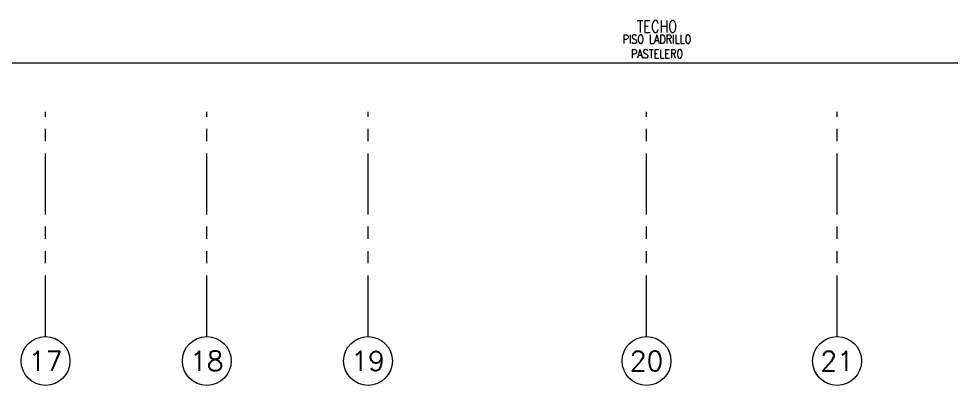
# Model space of a CAD drawing. Header units: millimetres. Extents: x 3765 to 3833, y 1327 to 1657.
# Drawn here: x 3806.17 to 3815.72, y 1353.44 to 1357.19 of the extents above; entities that cross this region are included whole.
import ezdxf
from ezdxf.enums import TextEntityAlignment as Align

# ---------------------------------------------------------------- set-up
doc = ezdxf.new("R2010")
doc.units = ezdxf.units.MM
doc.linetypes.add('PHANTOM', pattern=[63.5, 31.75, -6.35, 6.35, -6.35, 6.35, -6.35])
doc.linetypes.add('PHANTOM2', pattern=[1.25, 0.625, -0.125, 0.125, -0.125, 0.125, -0.125])
doc.layers.get('0').update_dxf_attribs({"color": 251, "lineweight": 9})
for name, color, linetype, lineweight in [('A-EJES', 251, 'PHANTOM', 13), ('A-LINEAS', 251, 'Continuous', 13), ('A-TEXTO-ACABADO PISO', 251, 'Continuous', 13), ('A-TEXTO-AMBIENTE', 251, 'Continuous', 13), ('A_50_TextoAmbiente', 251, 'Continuous', 13)]:
    doc.layers.add(name, color=color, linetype=linetype, lineweight=lineweight)
doc.styles.add('ROMANS', font='romans.shx', dxfattribs={"width": 0.8})

# ---------------------------------------------------------------- blocks, each defined once
blk = doc.blocks.new('TE-AZ2')
at = {"layer": 'A-LINEAS'}
blk.add_lwpolyline([(0, -11.0499), (0, -13.8498), (-13.75, -13.8499), (-13.75, -13.3749)], dxfattribs=at)
blk = doc.blocks.new('Ejes_Torre C')
at = {"layer": 'A-EJES', "linetype": 'PHANTOM2'}
for points in [[(37.975, -2.8), (37.975, -0.5)], [(39.625, -2.8), (39.625, -0.5)], [(41.275, -2.7999), (41.275, -0.4999)], [(44.125, -2.8), (44.125, -0.5)], [(46.075, -2.8), (46.075, -0.5)]]:
    blk.add_lwpolyline(points, dxfattribs=at)
at = {"layer": 'A-EJES', "linetype": 'Continuous'}
for centre in [(37.975, -3.05), (39.625, -3.05), (41.275, -3.05), (44.125, -3.05), (46.075, -3.05)]:
    blk.add_circle(centre, 0.25, dxfattribs=at)
at = {"layer": 'A-EJES', "linetype": 'Continuous', "style": 'ROMANS'}
for s, p in [('17', (37.975, -3.05)), ('18', (39.625, -3.05)), ('19', (41.275, -3.05)), ('20', (44.125, -3.05)), ('21', (46.075, -3.05))]:
    blk.add_text(s, height=0.2, dxfattribs=at).set_placement(p, align=Align.MIDDLE_CENTER)
blk = doc.blocks.new('TEXTO AMBIENTES AZ')
at = {"layer": 'A-TEXTO-ACABADO PISO', "insert": (42.8824, -13.5606), "char_height": 0.09, "attachment_point": 2, "style": 'ROMANS'}
blk.add_mtext_dynamic_manual_height_columns('PISO LADRILLO PASTELERO', width=1.20225, gutter_width=12.5, heights=[0], dxfattribs=at)
at = {"layer": 'A-TEXTO-AMBIENTE', "style": 'ROMANS', "width": 0.8}
blk.add_text('TECHO', height=0.12, dxfattribs=at).set_placement((42.8824, -13.5356), align=Align.CENTER)

msp = doc.modelspace()

# ---------------------------------------------------------------- block references
msp.add_blockref('TE-AZ2', (3817.1721, 1370.5878))

# ---------------------------------------------------------------- next in the draw order: block references
at = {"layer": 'A-EJES'}
msp.add_blockref('Ejes_Torre C', (3768.4721, 1356.7379), dxfattribs=at)
at = {"layer": 'A_50_TextoAmbiente'}
msp.add_blockref('TEXTO AMBIENTES AZ', (3769.8221, 1370.5878), dxfattribs=at)

doc.saveas('drawing.dxf')
